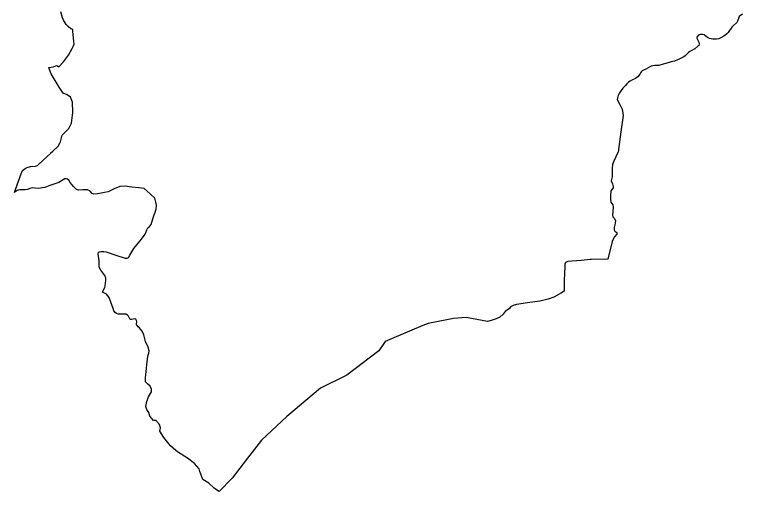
# Model space of a CAD drawing. Header units: metres. Extents: x 245125 to 394351, y 270578 to 4233311.
# Drawn here: x 292578 to 294769, y 4158895 to 4160331 of the extents above; entities that cross this region are included whole.
import ezdxf
from ezdxf.lldxf.tags import DXFTag

# ---------------------------------------------------------------- set-up
doc = ezdxf.new("R2010")
doc.units = ezdxf.units.M
doc.layers.add('ASTOTA', color=7, linetype='Continuous')
tags = doc.linetypes.add('HIDDEN', pattern=[0.375, 0.25, -0.125]).pattern_tags.tags
tags[6:7] = [DXFTag(74, 4), DXFTag(75, 0), DXFTag(340, '0'), DXFTag(46, 1.0), DXFTag(50, 0.0), DXFTag(44, 0.0), DXFTag(45, 0.0)]
tags[4:5] = [DXFTag(74, 4), DXFTag(75, 0), DXFTag(340, '0'), DXFTag(46, 1.0), DXFTag(50, 0.0), DXFTag(44, 0.0), DXFTag(45, 0.0)]

msp = doc.modelspace()

# ---------------------------------------------------------------- linework, layer by layer
at = {"layer": 'ASTOTA', "color": 253, "linetype": 'HIDDEN', "ltscale": 300}
msp.add_lwpolyline([(294769.4, 4160332.1), (294759.8, 4160324.3), (294758.3, 4160322), (294754.4, 4160310.4), (294752.6, 4160307.1), (294741.8, 4160296.4), (294737.9, 4160292.5), (294726.6, 4160276.5), (294721.7, 4160272), (294713.1, 4160265.2), (294703.9, 4160260.1), (294698.1, 4160257.7), (294691, 4160256.6), (294680.7, 4160256.6), (294670.5, 4160258.6), (294664.3, 4160262), (294653.8, 4160269.8), (294648.9, 4160271), (294642.5, 4160270.9), (294637.3, 4160268.9), (294632.1, 4160262.9), (294631.8, 4160259.5), (294635.1, 4160253.8), (294637.8, 4160247.6), (294638.7, 4160242.1), (294638, 4160237.8), (294635.5, 4160235), (294625.6, 4160227.4), (294611.5, 4160219.6), (294606.9, 4160216.7), (294604.5, 4160214.6), (294597.4, 4160206.4), (294593.1, 4160203.4), (294581.1, 4160197.5), (294574, 4160194.5), (294565.1, 4160190.7), (294554.4, 4160187.8), (294538.6, 4160183.3), (294530.6, 4160181.4), (294517.6, 4160177), (294514.2, 4160176.8), (294505.5, 4160177.7), (294499.5, 4160176.7), (294494.9, 4160175.5), (294492.3, 4160173.9), (294485.7, 4160169.9), (294478.3, 4160166.3), (294467.7, 4160160.9), (294465.1, 4160158.9), (294462.4, 4160155.2), (294460.3, 4160150.9), (294455.5, 4160144), (294447.8, 4160138.5), (294438.8, 4160134.3), (294430.9, 4160130.3), (294426, 4160127.1), (294421, 4160121.8), (294417.2, 4160117.3), (294414.2, 4160114), (294409.6, 4160109.1), (294399.5, 4160095.1), (294394.8, 4160087), (294392.2, 4160074.7), (294400.3, 4160059.4), (294406.9, 4160046.1), (294410.6, 4160026.7), (294403.6, 4159977.9), (294396.4, 4159924.1), (294395.8, 4159919.4), (294394, 4159915.3), (294382.4, 4159889.3), (294378, 4159879.4), (294377.3, 4159867.5), (294377.1, 4159851), (294377.4, 4159841.9), (294374.3, 4159829.8), (294377.9, 4159820.7), (294380.6, 4159813.3), (294379.9, 4159809.6), (294373, 4159799.6), (294372.2, 4159785.4), (294372.1, 4159775.1), (294373.1, 4159765.7), (294379.1, 4159757.5), (294380.5, 4159752), (294379.5, 4159737.2), (294378.5, 4159727.8), (294379.7, 4159721.9), (294384.7, 4159716.6), (294387.3, 4159709.6), (294385.5, 4159697.6), (294383.3, 4159689.5), (294383.1, 4159682.6), (294385.6, 4159678.5), (294391.2, 4159674.7), (294391.4, 4159670), (294384, 4159661.4), (294379.7, 4159652.5), (294377.2, 4159647.7), (294364.1, 4159594.5), (294315, 4159593.1), (294310.8, 4159593), (294283.7, 4159590.9), (294255.8, 4159588.6), (294243.6, 4159587.5), (294236.3, 4159584.2), (294234.4, 4159579.3), (294234.8, 4159571.6), (294234.1, 4159552.6), (294232.2, 4159530), (294232.6, 4159498), (294224.2, 4159493), (294201.2, 4159480.1), (294184.9, 4159474.5), (294159.6, 4159468.4), (294122.1, 4159463.5), (294089, 4159458.3), (294078.9, 4159455.5), (294071.5, 4159450.7), (294068.5, 4159445.8), (294055.5, 4159436.6), (294049.1, 4159428.6), (294038.9, 4159420.1), (294027.8, 4159414.5), (294013.3, 4159409.6), (294002, 4159406.6), (293937.3, 4159419.1), (293899.9, 4159415.4), (293823.7, 4159400.9), (293806.8, 4159394.8), (293694.3, 4159346.6), (293675, 4159318.4), (293578.7, 4159245.4), (293499.1, 4159205.9), (293397.4, 4159120.9), (293321.8, 4159050), (293279, 4158995.8), (293233.7, 4158935.3), (293193.9, 4158895.4), (293183.3, 4158902.4), (293178.1, 4158905.8), (293162.8, 4158920.6), (293145.1, 4158931.1), (293136.4, 4158955.7), (293133.7, 4158963.5), (293120.3, 4158979.2), (293098.8, 4158995.2), (293072.1, 4159012.2), (293068.5, 4159014.5), (293063.3, 4159019), (293047.6, 4159032.7), (293027.1, 4159058.1), (293015.3, 4159076.9), (293017.6, 4159086.7), (293014.5, 4159097), (293005.8, 4159106.8), (293004.4, 4159108.6), (293001.9, 4159109.2), (292999.2, 4159108.5), (292996, 4159109.4), (292991, 4159114.9), (292985.7, 4159122.4), (292982.6, 4159133), (292976.6, 4159141.7), (292973.5, 4159150.8), (292976.6, 4159166.4), (292981.5, 4159180.1), (292990.9, 4159194.7), (292990.9, 4159203.4), (292986.3, 4159211.9), (292978.5, 4159218.8), (292972.4, 4159225.1), (292972.8, 4159236.9), (292975.7, 4159265.2), (292976.8, 4159277.6), (292977.5, 4159284.1), (292978.9, 4159302.7), (292982.5, 4159311.3), (292983, 4159318.5), (292980.1, 4159329.8), (292972.4, 4159346.2), (292967.3, 4159366.5), (292961.9, 4159378.2), (292957.7, 4159383.7), (292954.5, 4159388), (292950.4, 4159390.9), (292947, 4159394.4), (292945.7, 4159397.1), (292945.5, 4159400.3), (292946.3, 4159406), (292945.4, 4159410.3), (292943.6, 4159413.6), (292941.4, 4159414.9), (292935.7, 4159414), (292930.6, 4159413), (292926.4, 4159413), (292923.8, 4159416.4), (292921.2, 4159422.6), (292917.7, 4159426.4), (292912.9, 4159428.8), (292906.8, 4159429.1), (292899.1, 4159428.5), (292889.8, 4159428.9), (292884.9, 4159431.1), (292880.9, 4159433.6), (292877.5, 4159438.9), (292874.8, 4159445.8), (292868.5, 4159465.5), (292862.6, 4159478.7), (292854.8, 4159489), (292842.9, 4159495.4), (292849.1, 4159508.2), (292849.5, 4159509.1), (292851.5, 4159521), (292853.3, 4159531), (292852.8, 4159537.4), (292849.8, 4159545.1), (292837.5, 4159561.2), (292834.1, 4159568.1), (292833.1, 4159573.5), (292832.8, 4159583.4), (292832.5, 4159589.1), (292831.6, 4159596.2), (292830, 4159609.1), (292831.2, 4159615.2), (292833.8, 4159616.5), (292838.8, 4159618), (292846.6, 4159618), (292854, 4159616.4), (292882.7, 4159606.1), (292910.8, 4159597), (292916.8, 4159597.7), (292920.9, 4159599.4), (292924.7, 4159606.1), (292937.7, 4159626.2), (292960.5, 4159654.6), (292971, 4159669.8), (292973.2, 4159674.2), (292976.4, 4159683.2), (292979.5, 4159689.1), (292984.1, 4159692.8), (292989, 4159699), (292994.8, 4159715.5), (293004.6, 4159745), (293005.8, 4159757.4), (293003.2, 4159766.1), (293000.7, 4159778.2), (292986.2, 4159791.1), (292968.3, 4159807.3), (292952.3, 4159809), (292931.1, 4159811.4), (292911.4, 4159814.5), (292894.6, 4159812.8), (292878.5, 4159806.2), (292859.8, 4159797.2), (292849.4, 4159794.8), (292828.8, 4159791.2), (292816.7, 4159790.3), (292811.4, 4159792), (292804.7, 4159800.2), (292797.4, 4159802.7), (292784, 4159802.9), (292770.3, 4159802.1), (292764.7, 4159803.8), (292755.4, 4159813), (292745.5, 4159825.2), (292741.1, 4159832.4), (292737.4, 4159835.4), (292733.6, 4159835.8), (292729.4, 4159835.9), (292724.6, 4159833.6), (292711.2, 4159825.3), (292684.5, 4159816), (292669.2, 4159810.4), (292649.5, 4159806.7), (292638.8, 4159808.2), (292631.7, 4159808.8), (292623.9, 4159807.2), (292617.4, 4159803.8), (292609.7, 4159802.9), (292594.1, 4159802.7), (292586.5, 4159801.4), (292582.6, 4159799), (292578.2, 4159795.2), (292580.4, 4159801.4), (292586.3, 4159817.9), (292593.9, 4159840.5), (292595.9, 4159846.4), (292602.5, 4159860.8), (292606.4, 4159864.1), (292610.4, 4159867.3), (292616.5, 4159870.7), (292626.1, 4159872.9), (292641.2, 4159874), (292647.5, 4159876.1), (292663.5, 4159891.1), (292687.1, 4159913.8), (292687.8, 4159914.4), (292693.6, 4159919.8), (292709.5, 4159934.1), (292714.6, 4159943.9), (292716.3, 4159947.3), (292721.3, 4159967.8), (292741.5, 4159987.9), (292749.3, 4160004.1), (292753.7, 4160036.1), (292752.5, 4160067.1), (292746.7, 4160081.6), (292736.3, 4160089.1), (292724.4, 4160093.8), (292712.3, 4160112.2), (292687.9, 4160152.1), (292683.4, 4160165.6), (292681.7, 4160170.9), (292694.7, 4160173.6), (292705.2, 4160177.4), (292711.1, 4160173.6), (292726, 4160188.2), (292741, 4160207.9), (292751.2, 4160228.6), (292754.3, 4160234.9), (292757.4, 4160241.3), (292756.7, 4160249.7), (292754.1, 4160280.7), (292753.9, 4160283.3), (292753.8, 4160285.1), (292747.9, 4160287.3), (292739.6, 4160294.3), (292733.3, 4160301), (292725.4, 4160314), (292722.1, 4160321.2), (292717.5, 4160338.9)], dxfattribs=at)

doc.saveas('drawing.dxf')
